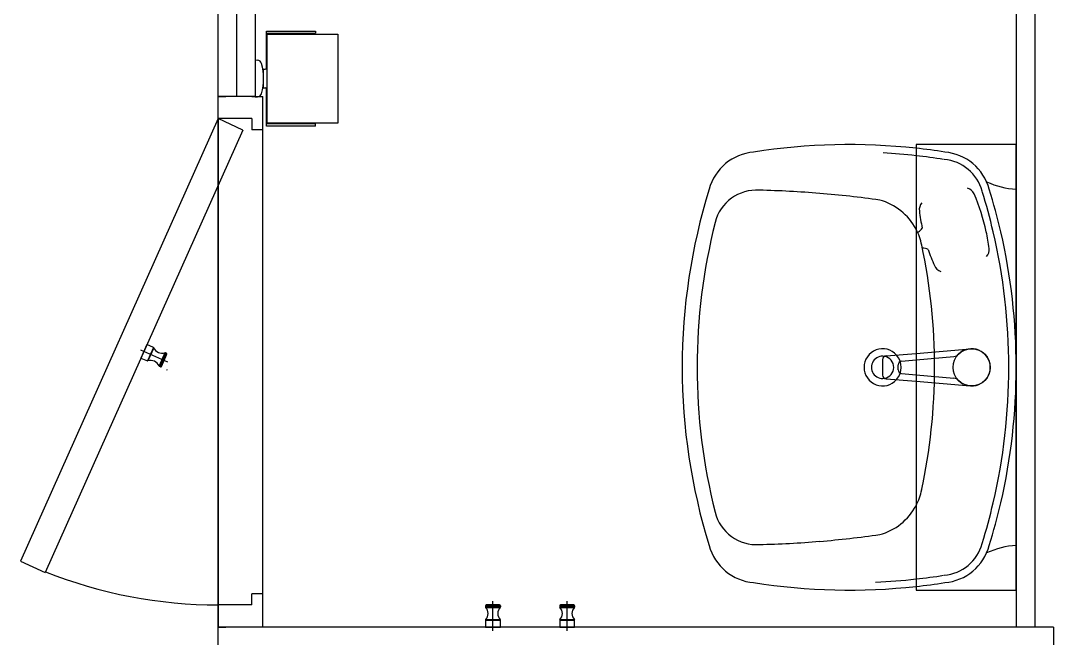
# Model space of a CAD drawing. Extents: x 475189 to 476029, y 1007718 to 1008015.
# Drawn here: x 475795.99 to 475803.45, y 1007845.5 to 1007849.96 of the extents above; entities that cross this region are included whole.
import ezdxf
from ezdxf.enums import TextEntityAlignment as Align

# ---------------------------------------------------------------- set-up
doc = ezdxf.new("R2010")
doc.units = 0
doc.header["$LTSCALE"] = 2
doc.header["$MEASUREMENT"] = 0
doc.layers.get('0').update_dxf_attribs({"linetype": 'CONTINUOUS', "lineweight": 0})
doc.layers.add('CUBICLE', color=132, linetype='CONTINUOUS')
doc.layers.add('R.B', color=6, linetype='CONTINUOUS', lineweight=0)
doc.layers.add('TEXT', color=1, linetype='CONTINUOUS', lineweight=0)
doc.styles.add('ROMANS', font='ROMANS.SHX')
doc.styles.add('XT03_5', font='romans', dxfattribs={"width": 0.6, "height": 87.5})

# ---------------------------------------------------------------- blocks, each defined once
blk = doc.blocks.new('EXISTING')
at = {"layer": 'CUBICLE', "color": 8}
for p, q in [((475803.3183, 1007855.4999), (475803.3183, 1007845.582)), ((475803.1842, 1007855.3658), (475803.1842, 1007845.582)), ((475797.4211, 1007845.3139), (475797.4211, 1007851.6811)), ((475797.5552, 1007849.4151), (475797.5552, 1007851.6811)), ((475797.6892, 1007849.4151), (475797.6892, 1007851.6811)), ((475797.7696, 1007849.8869), (475798.1234, 1007849.8869)), ((475797.7696, 1007849.6215), (475797.7696, 1007849.8869)), ((475797.7696, 1007849.8708), (475798.1234, 1007849.8708)), ((475797.7696, 1007849.8654), (475798.2843, 1007849.8654)), ((475797.775, 1007849.2221), (475797.775, 1007849.8654)), ((475798.1234, 1007849.8869), (475798.1234, 1007849.8708)), ((475798.2843, 1007849.8654), (475798.2843, 1007849.2221)), ((475797.6892, 1007849.6778), (475797.7047, 1007849.6767)), ((475797.6892, 1007849.4098), (475797.6892, 1007849.6778)), ((475797.7428, 1007849.6103), (475797.7428, 1007849.6119)), ((475797.7482, 1007849.6108), (475797.7589, 1007849.6108)), ((475797.7482, 1007849.4768), (475797.7482, 1007849.6108)), ((475797.7428, 1007849.4757), (475797.7428, 1007849.4772)), ((475797.7482, 1007849.4768), (475797.7589, 1007849.4768)), ((475797.4211, 1007849.4151), (475797.4748, 1007849.4151)), ((475797.4211, 1007849.2543), (475797.4211, 1007849.4151)), ((475797.6892, 1007849.4151), (475797.4211, 1007849.4151)), ((475797.6624, 1007849.4151), (475797.7428, 1007849.4151)), ((475797.6892, 1007849.4098), (475797.7047, 1007849.4108)), ((475797.7428, 1007849.1739), (475797.7428, 1007849.4151)), ((475797.7696, 1007849.2007), (475797.7696, 1007849.4661)), ((475797.4211, 1007849.2543), (475795.9938, 1007846.0593)), ((475797.4211, 1007849.2543), (475797.4211, 1007845.7428)), ((475797.5973, 1007849.1722), (475797.4211, 1007849.2543)), ((475797.6624, 1007849.2543), (475797.4211, 1007849.2543)), ((475797.6624, 1007849.2543), (475797.6624, 1007849.1739)), ((475797.5973, 1007849.1722), (475796.1699, 1007845.9771)), ((475797.7428, 1007849.1739), (475797.6624, 1007849.1739)), ((475797.7428, 1007845.8232), (475797.7428, 1007849.1739)), ((475798.2843, 1007849.2221), (475797.7696, 1007849.2221)), ((475798.1234, 1007849.2168), (475797.7696, 1007849.2168)), ((475798.1234, 1007849.2007), (475797.7696, 1007849.2007)), ((475798.1234, 1007849.2007), (475798.1234, 1007849.2168)), ((475803.1842, 1007849.0667), (475802.4605, 1007849.0667)), ((475802.4605, 1007849.0667), (475802.4605, 1007845.85)), ((475803.1842, 1007845.85), (475803.1842, 1007849.0667)), ((475803.1842, 1007848.4367), (475803.1842, 1007848.745)), ((475796.9054, 1007847.6236), (475796.8618, 1007847.5257)), ((475796.9524, 1007847.6027), (475796.9054, 1007847.6236)), ((475796.8591, 1007847.5856), (475797.055, 1007847.4983)), ((475796.9524, 1007847.6027), (475796.9088, 1007847.5047)), ((475796.9552, 1007847.5999), (475796.9127, 1007847.5046)), ((475797.0357, 1007847.564), (475796.9932, 1007847.4687)), ((475797.0396, 1007847.5639), (475796.996, 1007847.4659)), ((475797.0474, 1007847.5604), (475797.0038, 1007847.4624)), ((475797.0109, 1007847.4652), (475797.0502, 1007847.5533)), ((475797.0474, 1007847.5604), (475797.0396, 1007847.5639)), ((475802.2438, 1007847.5408), (475802.4605, 1007847.5591)), ((475802.4605, 1007847.5591), (475802.8513, 1007847.5919)), ((475802.4605, 1007847.5126), (475802.7339, 1007847.5369)), ((475796.8618, 1007847.5257), (475796.9088, 1007847.5047)), ((475797.0038, 1007847.4624), (475796.996, 1007847.4659)), ((475802.2193, 1007847.5141), (475802.2193, 1007847.4026)), ((475802.3318, 1007847.44), (475802.3318, 1007847.4767)), ((475802.3563, 1007847.5034), (475802.4605, 1007847.5126)), ((475802.3563, 1007847.4133), (475802.4605, 1007847.4041)), ((475802.4605, 1007847.4041), (475802.7339, 1007847.3798)), ((475802.2438, 1007847.3759), (475802.4605, 1007847.3577)), ((475802.4605, 1007847.3577), (475802.8513, 1007847.3248)), ((475803.1842, 1007846.1717), (475803.1842, 1007846.48)), ((475795.9938, 1007846.0593), (475796.1699, 1007845.9771)), ((475797.7428, 1007845.8232), (475797.6624, 1007845.8232)), ((475797.6624, 1007845.7428), (475797.6624, 1007845.8232)), ((475797.7428, 1007845.582), (475797.7428, 1007845.8232)), ((475802.4605, 1007845.85), (475803.1842, 1007845.85)), ((475797.4211, 1007845.7428), (475797.4211, 1007845.582)), ((475797.6624, 1007845.7428), (475797.4211, 1007845.7428)), ((475799.453, 1007845.7428), (475799.3565, 1007845.7428)), ((475799.4047, 1007845.5552), (475799.4047, 1007845.7696)), ((475799.9891, 1007845.7428), (475799.8926, 1007845.7428)), ((475799.9408, 1007845.5552), (475799.9408, 1007845.7696)), ((475799.3511, 1007845.7375), (475799.3511, 1007845.7289)), ((475799.3511, 1007845.7375), (475799.4583, 1007845.7375)), ((475799.3511, 1007845.7289), (475799.4583, 1007845.7289)), ((475799.3525, 1007845.7252), (475799.4569, 1007845.7252)), ((475799.4583, 1007845.7375), (475799.4583, 1007845.7289)), ((475799.8872, 1007845.7375), (475799.8872, 1007845.7289)), ((475799.8872, 1007845.7375), (475799.9944, 1007845.7375)), ((475799.8872, 1007845.7289), (475799.9944, 1007845.7289)), ((475799.8886, 1007845.7252), (475799.993, 1007845.7252)), ((475799.9944, 1007845.7375), (475799.9944, 1007845.7289)), ((475799.3511, 1007845.6335), (475799.4583, 1007845.6335)), ((475799.3511, 1007845.6335), (475799.3511, 1007845.582)), ((475799.3525, 1007845.6371), (475799.4569, 1007845.6371)), ((475799.4583, 1007845.582), (475799.4583, 1007845.6335)), ((475799.8872, 1007845.6335), (475799.9944, 1007845.6335)), ((475799.8872, 1007845.6335), (475799.8872, 1007845.582)), ((475799.8886, 1007845.6371), (475799.993, 1007845.6371)), ((475799.9944, 1007845.582), (475799.9944, 1007845.6335)), ((475797.4211, 1007845.582), (475797.4748, 1007845.582)), ((475803.4523, 1007845.582), (475797.4211, 1007845.582)), ((475797.7428, 1007845.582), (475797.6624, 1007845.582)), ((475799.3511, 1007845.582), (475799.4583, 1007845.582)), ((475799.8872, 1007845.582), (475799.9944, 1007845.582)), ((475803.4523, 1007845.582), (475803.4523, 1007845.3139))]:
    blk.add_line(p, q, dxfattribs=at)
blk.add_circle((475802.8626, 1007847.4584), 0.134, dxfattribs=at)
for centre, radius, start, end in [((475797.7025, 1007849.6446), 0.0322, 15.23431, 86.01917), ((475797.3322, 1007849.5438), 0.416, 344.76656, 15.23431), ((475797.7589, 1007849.6215), 0.0107, 270, 0), ((475797.7589, 1007849.4661), 0.0107, 0, 90), ((475797.7025, 1007849.4429), 0.0322, 273.98083, 344.76656), ((475801.978, 1007844.5968), 4.4698, 83.80315, 98.88283), ((475801.978, 1007844.5968), 4.4698, 81.11717, 83.80315), ((475801.3198, 1007848.6476), 0.3668, 95.00166, 164.60948), ((475801.978, 1007844.5968), 4.4162, 83.72763, 86.81874), ((475801.978, 1007844.5968), 4.4162, 81.11717, 83.72763), ((475802.6362, 1007848.6476), 0.3132, 15.39052, 84.99834), ((475802.6362, 1007848.6476), 0.3668, 15.39052, 84.99834), ((475805.1276, 1007847.4584), 4.3558, 162.8194, 197.1806), ((475801.308, 1007848.4311), 0.3071, 85.98227, 166.22699), ((475801.1674, 1007841.4459), 7.2932, 85.29945, 88.7267), ((475802.8096, 1007848.6799), 0.0764, 23.86197, 71.82097), ((475798.8284, 1007847.4584), 4.3022, 13.14491, 17.1806), ((475798.8284, 1007847.4584), 4.3022, 13.14491, 17.1806), ((475803.2152, 1007849.3211), 0.577, 244.90999, 266.92555), ((475798.8284, 1007847.4584), 4.3558, 12.98028, 17.1806), ((475801.1687, 1007841.4604), 7.2788, 81.86805, 85.29986), ((475802.0894, 1007848.2599), 0.4203, 28.00428, 74.98582), ((475801.6068, 1007848.1476), 1.3918, 11.98953, 23.87076), ((475802.5604, 1007848.5963), 0.0764, 139.03797, 186.99696), ((475803.866, 1007848.7563), 1.3918, 186.98817, 192.1167), ((475805.1276, 1007847.4584), 4.2486, 165.74997, 194.25003), ((475802.0894, 1007848.2599), 0.4203, 11.1165, 28.00428), ((475802.4445, 1007848.4979), 0.0694, 293.28497, 298.21933), ((475802.4445, 1007848.4979), 0.0694, 298.21933, 330.95447), ((475801.6068, 1007848.1476), 1.3918, 6.98902, 11.98953), ((475798.8284, 1007847.4584), 4.3022, 346.85513, 13.14491), ((475798.8284, 1007847.4584), 4.3558, 347.01976, 12.98028), ((475798.8284, 1007847.4584), 4.3558, 347.01976, 12.98028), ((475798.8284, 1007847.4584), 4.3558, 347.01976, 12.98028), ((475798.3459, 1007847.4584), 4.2486, 347.91373, 11.99554), ((475802.5131, 1007848.2491), 0.0694, 59.90414, 95.41142), ((475803.866, 1007848.7563), 1.3918, 198.74131, 203.86992), ((475802.9124, 1007848.3077), 0.0764, 319.0388, 6.99779), ((475802.6631, 1007848.2241), 0.0764, 203.86114, 251.82014), ((475802.2192, 1007847.4584), 0.134, 41.52478, 318.47673), ((475802.2192, 1007847.4584), 0.0804, 80.10476, 279.89806), ((475802.2461, 1007847.5141), 0.0268, 94.80546, 180), ((475802.2192, 1007847.4584), 0.0804, 279.89806, 80.10476), ((475802.2192, 1007847.4584), 0.134, 318.47673, 41.52478), ((475802.7291, 1007847.5903), 0.0536, 275.06362, 315.32993), ((475802.8626, 1007847.4584), 0.134, 224.67007, 135.32993), ((475802.3586, 1007847.4767), 0.0268, 95.06362, 180), ((475802.2461, 1007847.4026), 0.0268, 180, 265.19454), ((475802.3586, 1007847.44), 0.0268, 180, 264.93638), ((475802.7291, 1007847.3264), 0.0536, 44.67007, 84.93638), ((475802.0894, 1007846.6568), 0.4203, 331.99572, 348.8835), ((475801.308, 1007846.4856), 0.3071, 193.77301, 274.01773), ((475802.0894, 1007846.6568), 0.4203, 285.01418, 331.99572), ((475798.8284, 1007847.4584), 4.3022, 342.8194, 346.85513), ((475798.8284, 1007847.4584), 4.3558, 342.8194, 347.01976), ((475801.1674, 1007853.4708), 7.2932, 271.2733, 274.70055), ((475801.1687, 1007853.4563), 7.2788, 274.70014, 278.13195), ((475801.3198, 1007846.2691), 0.3668, 195.39052, 264.99834), ((475802.6362, 1007846.2691), 0.3132, 275.00166, 344.60948), ((475802.6362, 1007846.2691), 0.3668, 275.00166, 344.60948), ((475803.2152, 1007845.5956), 0.577, 93.07445, 115.09001), ((475797.4211, 1007849.1203), 3.3774, 248.29875, 270), ((475801.978, 1007850.3199), 4.4698, 261.11717, 276.19685), ((475801.978, 1007850.3199), 4.4162, 272.47507, 276.27237), ((475801.978, 1007850.3199), 4.4162, 276.27237, 278.88283), ((475801.978, 1007850.3199), 4.4698, 276.19685, 278.88283), ((475799.3565, 1007845.7375), 0.00536, 90, 180), ((475799.453, 1007845.7375), 0.00536, 0, 90), ((475799.8926, 1007845.7375), 0.00536, 90, 180), ((475799.9891, 1007845.7375), 0.00536, 0, 90), ((475799.3565, 1007845.7289), 0.00536, 180, 222.92545), ((475799.3052, 1007845.6812), 0.0647, 317.07455, 42.92545), ((475799.5043, 1007845.6812), 0.0647, 137.07455, 222.92545), ((475799.453, 1007845.7289), 0.00536, 317.07455, 0), ((475799.8926, 1007845.7289), 0.00536, 180, 222.92545), ((475799.8413, 1007845.6812), 0.0647, 317.07455, 42.92545), ((475800.0404, 1007845.6812), 0.0647, 137.07455, 222.92545), ((475799.9891, 1007845.7289), 0.00536, 317.07455, 0), ((475799.3565, 1007845.6335), 0.00536, 137.07455, 180), ((475799.453, 1007845.6335), 0.00536, 0, 42.92545), ((475799.8926, 1007845.6335), 0.00536, 137.07455, 180), ((475799.9891, 1007845.6335), 0.00536, 0, 42.92545)]:
    blk.add_arc(centre, radius, start, end, dxfattribs=at)
for centre, major_axis, start_param, end_param in [((475796.9502, 1007847.5978), (-0.00379, -0.00379), 2.758921, 3.508111), ((475797.0147, 1007847.6253), (0.0458, -0.0458), 4.329717, 5.828098), ((475797.0374, 1007847.559), (-0.00379, -0.00379), 3.508111, 4.257302), ((475796.911, 1007847.5096), (0.00379, -0.00379), 5.078908, 5.828098), ((475796.9337, 1007847.4434), (-0.0458, -0.0458), 2.758921, 4.257302), ((475796.9982, 1007847.4708), (-0.00379, -0.00379), 5.900513, 6.649704), ((475797.006, 1007847.4673), (0.00379, -0.00379), 5.078908, 6.649704)]:
    blk.add_ellipse(centre, major_axis=major_axis, ratio=1, start_param=start_param, end_param=end_param, dxfattribs=at)
at = {"layer": 'CUBICLE', "color": 8, "extrusion": (0, 0, -1)}
blk.add_ellipse((475797.0453, 1007847.4416), major_axis=(0.00379, 0.00379), ratio=1, start_param=0.366519, end_param=1.937315, dxfattribs=at)
at = {"color": 8, "linetype": 'ByBlock', "style": 'ROMANS'}
for tag, height, width, p in [('DIRECTION', 0.5361, 0.85, (475672.3938, 1007828.2391)), ('DN', 1.0722, 0.708333, (475752.5516, 1007802.2382))]:
    blk.add_attdef(tag, text='', height=height, dxfattribs=dict(at, width=width)).set_placement(p, align=Align.MIDDLE_RIGHT)
at = {"color": 8, "style": 'XT03_5', "text_generation_flag": 4, "width": 0.6, "flags": 9}
for p, rotation in [((475706.5948, 1007775.5763), 270), ((475708.8166, 1007766.1034), 90)]:
    blk.add_attdef('KEYWORD', p, '', height=0.0375, rotation=rotation, dxfattribs=at)
at = {"color": 8, "style": 'XT03_5', "width": 0.6, "flags": 9}
for p, rotation in [((475708.8166, 1007775.5763), 270), ((475706.5948, 1007766.1034), 90)]:
    blk.add_attdef('KEYWORD', p, '', height=0.0375, rotation=rotation, dxfattribs=at)
at = {"layer": 'TEXT', "color": 8, "style": 'ROMANS', "width": 0.85, "flags": 8}
blk.add_attdef('WTD', text='', height=1.0722, rotation=180, dxfattribs=at).set_placement((475705.1732, 1007794.2001), align=Align.MIDDLE_CENTER)
blk.add_attdef('WTD', text='', height=1.0722, dxfattribs=at).set_placement((475731.4003, 1007752.4623), align=Align.MIDDLE_CENTER)

msp = doc.modelspace()

# ---------------------------------------------------------------- block references
at = {"layer": 'R.B'}
msp.add_blockref('EXISTING', (0, 0), dxfattribs=at)

doc.saveas('drawing.dxf')
